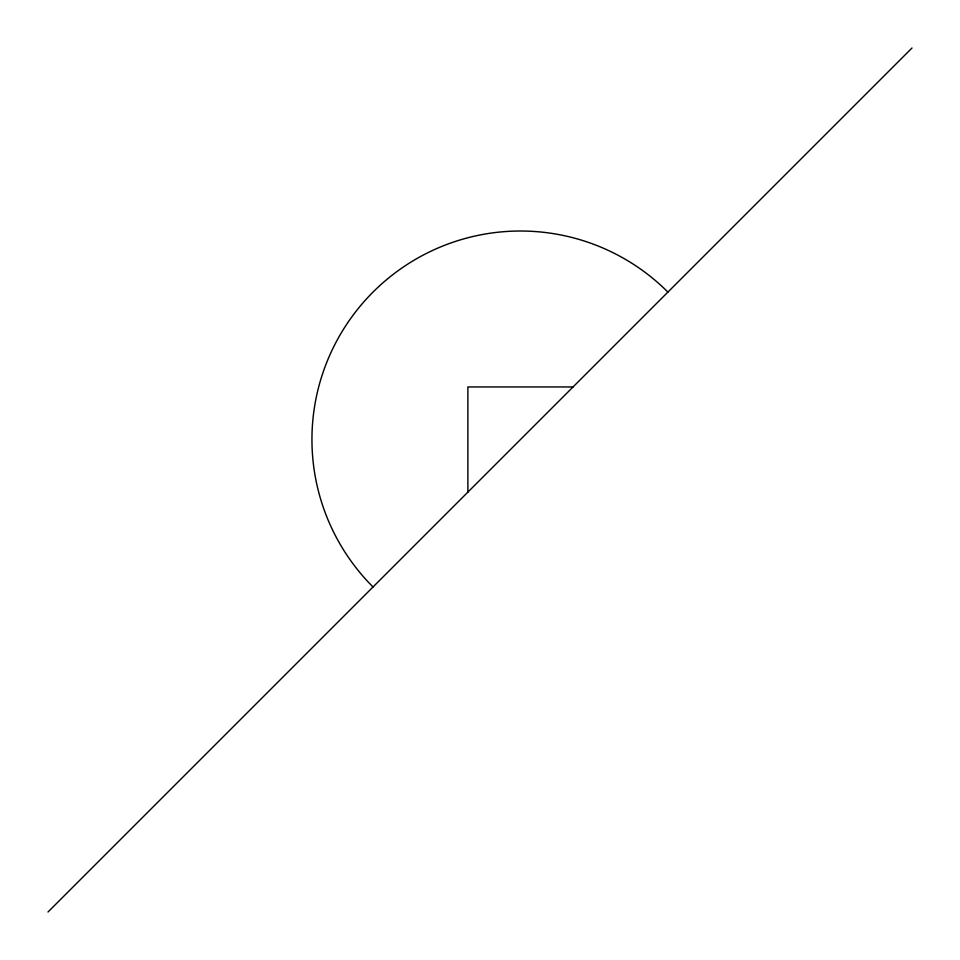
<?xml version="1.0" encoding="UTF-8"?>
<svg xmlns="http://www.w3.org/2000/svg" width="960" height="960" viewBox="0 0 960 960"><rect width="100%" height="100%" fill="white"/><g stroke="black" fill="none" stroke-linecap="round" stroke-linejoin="round"><path stroke-width="1.44" d="M48 912L912 48M573.048 386.952L467.88 386.952L467.88 492.12M373.02 586.98A208.512 208.512 0 0 1 373.02 292.092A208.512 208.512 0 0 1 667.908 292.092"/></g></svg>
